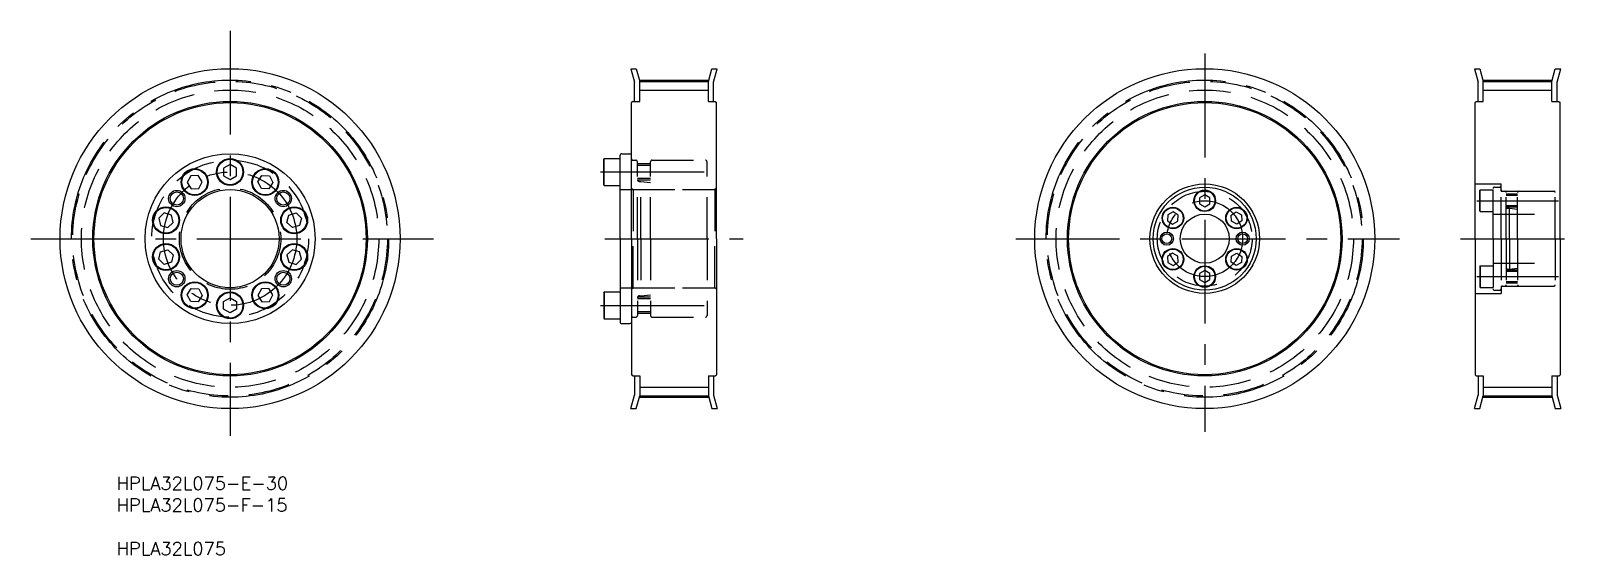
# Model space of a CAD drawing. Extents: x -11 to 461, y 5 to 166.
import ezdxf

# ---------------------------------------------------------------- set-up
doc = ezdxf.new("R2010")
doc.units = 0
doc.linetypes.add('CENTER', pattern=[50.8, 31.75, -6.35, 6.35, -6.35])
doc.linetypes.add('DASHED', pattern=[19.05, 12.7, -6.35])
doc.layers.get('0').update_dxf_attribs({"linetype": 'CONTINUOUS'})
doc.layers.add('CENTER', color=1, linetype='CENTER')
doc.styles.add('MISUMI', font='txt.shx')

# ---------------------------------------------------------------- blocks, each defined once
blk = doc.blocks.new('*U10')
at = {"color": 7, "linetype": 'CONTINUOUS', "style": 'MISUMI'}
for s, p in [('HPLA32L075-E-30', (15.05, 25.31)), ('HPLA32L075-F-15', (15.05, 18.65)), ('HPLA32L075', (15.05, 5.31))]:
    blk.add_text(s, height=4, dxfattribs=at).set_placement(p)

msp = doc.modelspace()

# ---------------------------------------------------------------- linework, layer by layer
at = {"color": 7, "linetype": 'CONTINUOUS'}
for p, q in [((172.33, 154.14), (173.99, 154.14)), ((172.33, 154.14), (173.43, 150.06)), ((173.99, 154.14), (175.03, 150.27)), ((196.03, 150.27), (197.06, 154.14)), ((197.06, 154.14), (198.72, 154.14)), ((197.63, 150.06), (198.72, 154.14)), ((430.36, 154.14), (432.02, 154.14)), ((430.36, 154.14), (431.45, 150.06)), ((432.02, 154.14), (433.05, 150.27)), ((454.05, 150.27), (455.09, 154.14)), ((455.09, 154.14), (456.75, 154.14)), ((455.65, 150.06), (456.75, 154.14)), ((173.43, 144.14), (173.43, 150.06)), ((175.03, 144.14), (175.03, 150.27)), ((175.03, 150.27), (196.03, 150.27)), ((196.03, 144.14), (196.03, 150.27)), ((197.63, 144.14), (197.63, 150.06)), ((431.45, 144.14), (431.45, 150.06)), ((433.05, 144.14), (433.05, 150.27)), ((433.05, 150.27), (454.05, 150.27)), ((454.05, 144.14), (454.05, 150.27)), ((455.65, 144.14), (455.65, 150.06)), ((172.9, 144.14), (172.53, 143.77)), ((172.53, 102.14), (172.53, 143.77)), ((172.9, 144.14), (175.03, 144.14)), ((196.03, 144.14), (198.15, 144.14)), ((198.15, 144.14), (198.53, 143.77)), ((198.53, 102.14), (198.53, 143.77)), ((430.93, 144.14), (430.55, 143.77)), ((430.55, 102.14), (430.55, 143.77)), ((430.93, 144.14), (433.05, 144.14)), ((454.05, 144.14), (456.18, 144.14)), ((456.18, 144.14), (456.55, 143.77)), ((456.55, 102.14), (456.55, 143.77)), ((169.03, 102.14), (169.03, 127.64)), ((169.53, 128.14), (172.03, 128.14)), ((172.53, 102.14), (172.53, 127.64)), ((49.73, 124.85), (47.73, 123.7)), ((47.73, 123.7), (47.73, 121.39)), ((51.73, 123.7), (49.73, 124.85)), ((51.73, 121.39), (51.73, 123.7)), ((164.03, 126.47), (164.14, 126.67)), ((164.03, 118.62), (164.03, 126.47)), ((164.14, 118.42), (164.14, 126.67)), ((164.14, 126.67), (169.03, 126.67)), ((169.03, 118.42), (169.03, 126.67)), ((169.03, 120.04), (169.03, 125.04)), ((37.69, 121.4), (36.61, 119.36)), ((36.61, 119.36), (37.83, 117.41)), ((40, 121.48), (37.69, 121.4)), ((41.23, 119.53), (40, 121.48)), ((40.14, 117.49), (41.23, 119.53)), ((47.73, 121.39), (49.73, 120.24)), ((49.73, 120.24), (51.73, 121.39)), ((58.23, 119.53), (59.45, 121.48)), ((59.31, 117.49), (58.23, 119.53)), ((59.45, 121.48), (61.76, 121.4)), ((62.85, 119.36), (61.62, 117.41)), ((61.76, 121.4), (62.85, 119.36)), ((164.03, 118.62), (164.14, 118.42)), ((164.14, 118.42), (169.03, 118.42)), ((37.83, 117.41), (40.14, 117.49)), ((61.62, 117.41), (59.31, 117.49)), ((169.03, 114.89), (169.03, 114.89)), ((347.86, 115.59), (346.26, 114.67)), ((346.26, 114.67), (346.26, 112.82)), ((349.46, 114.67), (347.86, 115.59)), ((348.66, 115.13), (348.66, 115.13)), ((349.06, 114.9), (349.06, 114.9)), ((349.46, 112.82), (349.46, 114.67)), ((29.56, 110.01), (27.9, 108.4)), ((31.78, 109.37), (29.56, 110.01)), ((32.34, 107.13), (31.78, 109.37)), ((67.12, 107.13), (67.68, 109.37)), ((67.68, 109.37), (69.9, 110.01)), ((69.9, 110.01), (71.56, 108.4)), ((169.03, 108.52), (169.03, 108.52)), ((336.58, 109.47), (336.48, 107.62)), ((338.22, 110.31), (336.58, 109.47)), ((339.77, 109.3), (338.22, 110.31)), ((339.68, 107.46), (339.77, 109.3)), ((346.26, 112.82), (347.86, 111.9)), ((347.86, 111.9), (349.46, 112.82)), ((355.94, 109.3), (357.49, 110.31)), ((356.04, 107.46), (355.94, 109.3)), ((357.49, 110.31), (359.13, 109.47)), ((359.13, 109.47), (359.23, 107.62)), ((27.9, 108.4), (28.46, 106.16)), ((28.46, 106.16), (30.68, 105.53)), ((30.68, 105.53), (32.34, 107.13)), ((68.78, 105.53), (67.12, 107.13)), ((71, 106.16), (68.78, 105.53)), ((71.56, 108.4), (71, 106.16)), ((336.48, 107.62), (338.03, 106.62)), ((338.03, 106.62), (339.68, 107.46)), ((357.68, 106.62), (356.04, 107.46)), ((359.23, 107.62), (357.68, 106.62)), ((169.03, 102.14), (169.03, 76.64)), ((172.53, 102.14), (172.53, 76.64)), ((172.53, 102.14), (172.53, 60.52)), ((198.53, 102.14), (198.53, 60.52)), ((430.55, 102.14), (430.55, 60.52)), ((456.55, 102.14), (456.55, 60.52)), ((27.9, 95.88), (28.46, 98.13)), ((29.56, 94.28), (27.9, 95.88)), ((28.46, 98.13), (30.68, 98.76)), ((31.78, 94.92), (29.56, 94.28)), ((30.68, 98.76), (32.34, 97.16)), ((32.34, 97.16), (31.78, 94.92)), ((68.78, 98.76), (67.12, 97.16)), ((67.12, 97.16), (67.68, 94.92)), ((67.68, 94.92), (69.9, 94.28)), ((71, 98.13), (68.78, 98.76)), ((69.9, 94.28), (71.56, 95.88)), ((71.56, 95.88), (71, 98.13)), ((338.03, 97.67), (336.48, 96.67)), ((336.48, 96.67), (336.58, 94.82)), ((336.58, 94.82), (338.22, 93.98)), ((339.68, 96.83), (338.03, 97.67)), ((338.22, 93.98), (339.77, 94.99)), ((339.77, 94.99), (339.68, 96.83)), ((355.94, 94.99), (356.04, 96.83)), ((357.49, 93.98), (355.94, 94.99)), ((356.04, 96.83), (357.68, 97.67)), ((359.13, 94.82), (357.49, 93.98)), ((357.68, 97.67), (359.23, 96.67)), ((359.23, 96.67), (359.13, 94.82)), ((347.86, 92.39), (346.26, 91.47)), ((346.26, 91.47), (346.26, 89.62)), ((349.46, 91.47), (347.86, 92.39)), ((349.46, 89.62), (349.46, 91.47)), ((36.61, 84.92), (37.83, 86.88)), ((37.69, 82.89), (36.61, 84.92)), ((37.83, 86.88), (40.14, 86.8)), ((40.14, 86.8), (41.23, 84.76)), ((59.31, 86.8), (58.23, 84.76)), ((61.62, 86.88), (59.31, 86.8)), ((62.85, 84.92), (61.62, 86.88)), ((61.76, 82.89), (62.85, 84.92)), ((164.03, 85.67), (164.14, 85.87)), ((164.03, 85.67), (164.03, 77.82)), ((164.14, 85.87), (164.14, 77.62)), ((164.14, 85.87), (169.03, 85.87)), ((169.03, 85.87), (169.03, 77.62)), ((346.26, 89.62), (347.86, 88.7)), ((347.86, 88.7), (349.46, 89.62)), ((40, 82.81), (37.69, 82.89)), ((41.23, 84.76), (40, 82.81)), ((47.73, 82.9), (49.73, 84.05)), ((47.73, 80.59), (47.73, 82.9)), ((49.73, 79.44), (47.73, 80.59)), ((49.73, 84.05), (51.73, 82.9)), ((51.73, 80.59), (49.73, 79.44)), ((51.73, 82.9), (51.73, 80.59)), ((58.23, 84.76), (59.45, 82.81)), ((59.45, 82.81), (61.76, 82.89)), ((169.03, 84.24), (169.03, 79.24)), ((164.03, 77.82), (164.14, 77.62)), ((164.14, 77.62), (169.03, 77.62)), ((169.53, 76.14), (172.03, 76.14)), ((172.9, 60.14), (172.53, 60.52)), ((172.9, 60.14), (175.03, 60.14)), ((173.43, 60.14), (173.43, 54.23)), ((175.03, 60.14), (175.03, 54.01)), ((196.03, 60.14), (198.15, 60.14)), ((196.03, 60.14), (196.03, 54.01)), ((197.63, 60.14), (197.63, 54.23)), ((198.15, 60.14), (198.53, 60.52)), ((430.93, 60.14), (430.55, 60.52)), ((430.93, 60.14), (433.05, 60.14)), ((431.45, 60.14), (431.45, 54.22)), ((433.05, 60.14), (433.05, 54.01)), ((454.05, 60.14), (456.18, 60.14)), ((454.05, 60.14), (454.05, 54.01)), ((455.65, 60.14), (455.65, 54.22)), ((456.18, 60.14), (456.55, 60.52)), ((172.33, 50.14), (173.43, 54.23)), ((173.99, 50.14), (175.03, 54.01)), ((175.03, 54.01), (196.03, 54.01)), ((196.03, 54.01), (197.06, 50.14)), ((197.63, 54.23), (198.72, 50.14)), ((430.36, 50.14), (431.45, 54.22)), ((432.02, 50.14), (433.05, 54.01)), ((433.05, 54.01), (454.05, 54.01)), ((454.05, 54.01), (455.09, 50.14)), ((455.65, 54.22), (456.75, 50.14)), ((172.33, 50.14), (173.99, 50.14)), ((197.06, 50.14), (198.72, 50.14)), ((430.36, 50.14), (432.02, 50.14)), ((455.09, 50.14), (456.75, 50.14))]:
    msp.add_line(p, q, dxfattribs=at)
at = {"color": 3, "linetype": 'CONTINUOUS'}
for p, q in [((175.03, 147.61), (196.03, 147.61)), ((433.05, 147.61), (454.05, 147.61)), ((175.03, 56.68), (196.03, 56.68)), ((433.05, 56.68), (454.05, 56.68))]:
    msp.add_line(p, q, dxfattribs=at)
at = {"color": 3, "linetype": 'DASHED'}
for p, q in [((172.94, 126.14), (173.83, 126.14)), ((174.33, 102.14), (174.33, 125.64)), ((178.33, 125.04), (174.33, 125.04)), ((178.33, 124.54), (174.33, 124.54)), ((178.33, 102.14), (178.33, 125.64)), ((178.83, 126.14), (195.13, 126.14)), ((195.63, 102.14), (195.63, 125.64)), ((178.33, 120.54), (174.33, 120.54)), ((178.33, 120.04), (174.33, 120.04)), ((174.93, 119.67), (175.33, 119.67)), ((175.33, 102.14), (175.33, 119.67)), ((175.33, 119.67), (178.33, 119.33)), ((430.55, 118.89), (438.55, 118.89)), ((438.55, 116.64), (438.55, 118.89)), ((169.03, 117.14), (195.63, 117.14)), ((172.53, 117.64), (173.03, 117.14)), ((173.03, 117.14), (173.03, 102.14)), ((173.03, 117.14), (198.03, 117.14)), ((198.53, 117.64), (198.03, 117.14)), ((198.03, 117.14), (198.03, 102.14)), ((432.05, 116.88), (432.15, 117.04)), ((432.05, 110.61), (432.05, 116.88)), ((432.15, 110.44), (432.15, 117.04)), ((432.15, 117.04), (436.05, 117.04)), ((436.05, 102.14), (436.05, 117.49)), ((436.05, 110.44), (436.05, 117.04)), ((436.05, 111.74), (436.05, 115.74)), ((436.45, 117.89), (438.15, 117.89)), ((438.55, 102.14), (438.55, 117.49)), ((438.55, 116.64), (456.55, 116.64)), ((438.96, 116.64), (439.65, 116.64)), ((440.05, 102.14), (440.05, 116.24)), ((443.55, 115.74), (440.05, 115.74)), ((443.55, 115.34), (440.05, 115.34)), ((443.55, 102.14), (443.55, 116.24)), ((443.95, 116.64), (454.65, 116.64)), ((455.05, 102.14), (455.05, 116.24)), ((432.05, 110.61), (432.15, 110.44)), ((432.15, 110.44), (436.05, 110.44)), ((436.05, 109.64), (455.05, 109.64)), ((443.55, 112.14), (440.05, 112.14)), ((443.55, 111.74), (440.07, 111.74)), ((440.46, 111.44), (441.05, 111.44)), ((441.05, 111.44), (443.55, 111.19)), ((441.05, 102.14), (441.05, 111.44)), ((173.03, 87.14), (173.03, 102.14)), ((174.33, 102.14), (174.33, 78.64)), ((175.33, 102.14), (175.33, 84.62)), ((178.33, 102.14), (178.33, 78.64)), ((195.63, 102.14), (195.63, 78.64)), ((198.03, 87.14), (198.03, 102.14)), ((436.05, 102.14), (436.05, 86.79)), ((438.55, 102.14), (438.55, 86.79)), ((440.05, 102.14), (440.05, 88.04)), ((441.05, 102.14), (441.05, 92.84)), ((443.55, 102.14), (443.55, 88.04)), ((455.05, 102.14), (455.05, 88.04)), ((436.05, 94.64), (455.05, 94.64)), ((432.05, 93.68), (432.15, 93.84)), ((432.05, 93.68), (432.05, 87.41)), ((432.15, 93.84), (436.05, 93.84)), ((432.15, 93.84), (432.15, 87.24)), ((436.05, 93.84), (436.05, 87.24)), ((436.05, 92.54), (436.05, 88.54)), ((443.55, 92.14), (440.05, 92.14)), ((443.55, 92.54), (440.07, 92.54)), ((440.46, 92.84), (441.05, 92.84)), ((441.05, 92.84), (443.55, 93.09)), ((169.03, 87.14), (195.63, 87.14)), ((172.53, 86.64), (173.03, 87.14)), ((173.03, 87.14), (198.03, 87.14)), ((175.33, 84.62), (178.33, 84.96)), ((198.53, 86.64), (198.03, 87.14)), ((430.55, 85.39), (438.55, 85.39)), ((432.05, 87.41), (432.15, 87.24)), ((432.15, 87.24), (436.05, 87.24)), ((436.45, 86.39), (438.15, 86.39)), ((438.55, 87.64), (438.55, 85.39)), ((438.55, 87.64), (456.55, 87.64)), ((438.96, 87.64), (439.65, 87.64)), ((443.55, 88.94), (440.05, 88.94)), ((443.55, 88.54), (440.05, 88.54)), ((443.95, 87.64), (454.65, 87.64)), ((178.33, 84.24), (174.33, 84.24)), ((178.33, 83.74), (174.33, 83.74)), ((174.93, 84.62), (175.33, 84.62)), ((172.94, 78.14), (173.83, 78.14)), ((178.33, 79.74), (174.33, 79.74)), ((178.33, 79.24), (174.33, 79.24)), ((178.83, 78.14), (195.13, 78.14))]:
    msp.add_line(p, q, dxfattribs=at)
at = {"color": 7, "linetype": 'CONTINUOUS'}
for centre, radius in [((49.73, 102.14), 52), ((347.86, 102.14), 52), ((49.73, 102.14), 42), ((49.73, 102.14), 41.62), ((347.86, 102.14), 42), ((347.86, 102.14), 41.62), ((49.73, 102.14), 26), ((38.92, 119.44), 4.12), ((38.92, 119.44), 3.92), ((49.73, 122.54), 4.12), ((49.73, 122.54), 3.92), ((60.54, 119.44), 4.12), ((60.54, 119.44), 3.92), ((347.86, 102.14), 16.75), ((33.44, 114.42), 2), ((49.73, 102.14), 15), ((66.02, 114.42), 2), ((347.86, 102.14), 15.75), ((347.86, 113.74), 3.3), ((347.86, 113.74), 3.14), ((30.12, 107.77), 4.12), ((30.12, 107.77), 3.92), ((69.34, 107.77), 4.12), ((69.34, 107.77), 3.92), ((338.13, 108.46), 3.3), ((338.13, 108.46), 3.14), ((347.86, 102.14), 7.5), ((357.59, 108.46), 3.3), ((357.59, 108.46), 3.14), ((336.26, 102.14), 2), ((359.46, 102.14), 2), ((30.12, 96.52), 4.12), ((30.12, 96.52), 3.92), ((69.34, 96.52), 4.12), ((69.34, 96.52), 3.92), ((336.26, 102.14), 1.5), ((338.13, 95.83), 3.3), ((357.59, 95.83), 3.3), ((359.46, 102.14), 1.5), ((338.13, 95.83), 3.14), ((357.59, 95.83), 3.14), ((33.44, 89.87), 2), ((66.02, 89.87), 2), ((347.86, 90.54), 3.3), ((347.86, 90.54), 3.14), ((38.92, 84.84), 4.12), ((38.92, 84.84), 3.92), ((49.73, 81.74), 4.12), ((49.73, 81.74), 3.92), ((60.54, 84.84), 4.12), ((60.54, 84.84), 3.92)]:
    msp.add_circle(centre, radius, dxfattribs=at)
at = {"color": 3, "linetype": 'DASHED'}
for centre, radius in [((49.73, 102.14), 48.13), ((49.73, 102.14), 45.47), ((347.86, 102.14), 48.13), ((347.86, 102.14), 45.47), ((49.73, 102.14), 24), ((49.73, 102.14), 15.5), ((347.86, 102.14), 14.5)]:
    msp.add_circle(centre, radius, dxfattribs=at)
at = {"color": 3}
for centre in [(33.44, 114.42), (66.02, 114.42), (33.44, 89.87), (66.02, 89.87)]:
    msp.add_circle(centre, 2.5, dxfattribs=at)
at = {"color": 7, "linetype": 'CONTINUOUS'}
for centre, start, end in [((169.53, 127.64), 90, 180.0009), ((172.03, 127.64), 0, 90), ((169.53, 76.64), 179.9991, 270), ((172.03, 76.64), 270, 0)]:
    msp.add_arc(centre, 0.5, start, end, dxfattribs=at)
at = {"color": 3, "linetype": 'DASHED'}
for centre, radius, start, end in [((172.94, 126.55), 0.41, 180, 270), ((173.83, 125.64), 0.5, 0, 90), ((178.83, 125.64), 0.5, 90, 180), ((195.13, 125.64), 0.5, 0, 90), ((174.93, 120.27), 0.6, 180, 270), ((436.45, 117.49), 0.4, 90, 180), ((438.15, 117.49), 0.4, 0, 90), ((438.96, 117.05), 0.41, 180, 270), ((439.65, 116.24), 0.4, 0, 90), ((443.95, 116.24), 0.4, 90, 180), ((454.65, 116.24), 0.4, 0, 90), ((440.46, 111.85), 0.41, 180, 270), ((440.46, 92.43), 0.41, 90, 180), ((436.45, 86.79), 0.4, 180, 270), ((438.15, 86.79), 0.4, 270, 0), ((438.96, 87.23), 0.41, 90, 180), ((439.65, 88.04), 0.4, 270, 0), ((443.95, 88.04), 0.4, 180, 270), ((454.65, 88.04), 0.4, 270, 0), ((174.93, 84.02), 0.6, 90, 180), ((172.94, 77.73), 0.41, 90, 180), ((173.83, 78.64), 0.5, 270, 0), ((178.83, 78.64), 0.5, 180, 270), ((195.13, 78.64), 0.5, 270, 0)]:
    msp.add_arc(centre, radius, start, end, dxfattribs=at)
at = {"layer": 'CENTER', "color": 1, "linetype": 'CENTER'}
for p, q in [((49.73, 165.72), (49.73, 41.79)), ((347.86, 158.75), (347.86, 43.08)), ((174.92, 150.65), (196.13, 150.65)), ((432.95, 150.65), (454.15, 150.65)), ((163.03, 122.54), (196.63, 122.54)), ((431.05, 113.74), (456.05, 113.74)), ((-11.21, 102.14), (111.97, 102.14)), ((164.4, 102.14), (206.65, 102.14)), ((290.05, 102.14), (407.43, 102.14)), ((426.12, 102.14), (460.55, 102.14)), ((431.05, 90.54), (456.05, 90.54)), ((163.03, 81.74), (196.63, 81.74)), ((174.92, 53.63), (196.13, 53.63)), ((432.95, 53.63), (454.15, 53.63))]:
    msp.add_line(p, q, dxfattribs=at)
for centre, radius in [((49.73, 102.14), 48.51), ((347.86, 102.14), 48.51), ((49.73, 102.14), 20.4), ((347.86, 102.14), 11.6)]:
    msp.add_circle(centre, radius, dxfattribs=at)

# ---------------------------------------------------------------- block references
at = {"color": 7, "linetype": 'CONTINUOUS'}
msp.add_blockref('*U10', (0, 0), dxfattribs=at)

doc.saveas('drawing.dxf')
